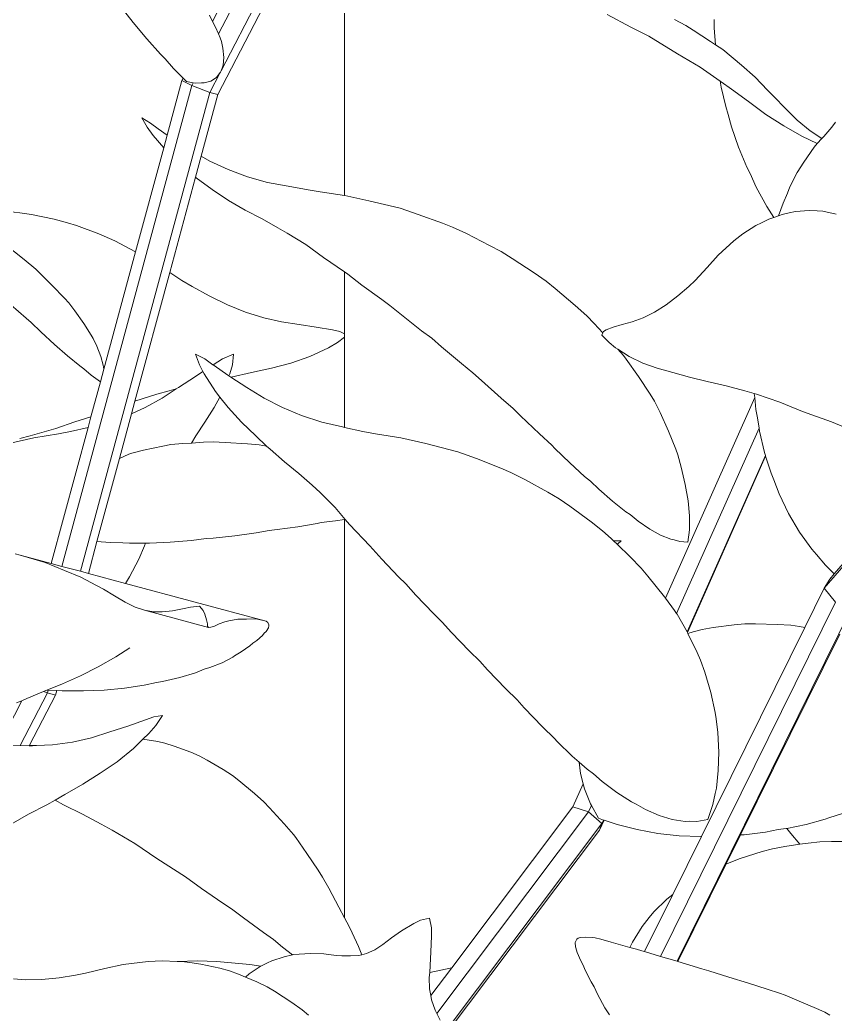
# Model space of a CAD drawing. Header units: metres. Extents: x 12.2 to 77.2, y 18.8 to 35.5.
# Drawn here: x 56.5621 to 56.7959, y 30.0943 to 30.3797 of the extents above; entities that cross this region are included whole.
import ezdxf

# ---------------------------------------------------------------- set-up
doc = ezdxf.new("R2010")
doc.units = ezdxf.units.M
doc.layers.add('0inne_gulv', color=7, linetype='Continuous', lineweight=13)

# ---------------------------------------------------------------- blocks, each defined once
blk = doc.blocks.new('One bedroom house fr')
for p, q in [((1.69508, -1.94739), (1.62098, -2.0906)), ((1.62172, -2.10117), (1.69997, -1.94993)), ((1.61925, -2.08698), (1.65235, -2.023)), ((1.6208, -2.10798), (1.64093, -2.06908)), ((1.65708, -2.13695), (1.65708, -2.0691)), ((1.59266, -2.08243), (1.59651, -2.08734)), ((1.61925, -2.08698), (1.61834, -2.08523)), ((1.73247, -2.08505), (1.73929, -2.08862)), ((1.6004, -2.092), (1.59651, -2.08734)), ((1.62011, -2.08864), (1.61925, -2.08698)), ((1.62011, -2.08864), (1.62098, -2.0906)), ((1.73929, -2.08862), (1.74438, -2.09125)), ((1.75182, -2.08649), (1.75505, -2.08814)), ((1.75505, -2.08814), (1.75715, -2.08948)), ((1.76319, -2.08887), (1.76314, -2.08645)), ((1.62098, -2.0906), (1.62148, -2.09172)), ((1.74438, -2.09125), (1.75267, -2.09629)), ((1.76212, -2.09272), (1.75715, -2.08948)), ((1.76354, -2.09367), (1.76319, -2.08887)), ((1.6004, -2.092), (1.60431, -2.09636)), ((1.62186, -2.0928), (1.62148, -2.09172)), ((1.62225, -2.09465), (1.62186, -2.0928)), ((1.76354, -2.09367), (1.76212, -2.09272)), ((1.76563, -2.09507), (1.76354, -2.09367)), ((1.60431, -2.09636), (1.60563, -2.09773)), ((1.62225, -2.09465), (1.6225, -2.09732)), ((1.75267, -2.09629), (1.7591, -2.10012)), ((1.77103, -2.09959), (1.76563, -2.09507)), ((1.60563, -2.09773), (1.6081, -2.1005)), ((1.62172, -2.10117), (1.62214, -2.10012)), ((1.62233, -2.09955), (1.62214, -2.10012)), ((1.62233, -2.09955), (1.6225, -2.09732)), ((1.76487, -2.10416), (1.7591, -2.10012)), ((1.7749, -2.10296), (1.77103, -2.09959)), ((1.61082, -2.10328), (1.6081, -2.1005)), ((1.61849, -2.10741), (1.62145, -2.10169)), ((1.62037, -2.10309), (1.62145, -2.10169)), ((1.62145, -2.10169), (1.62158, -2.10153)), ((1.62158, -2.10153), (1.62172, -2.10117)), ((1.77849, -2.10676), (1.7749, -2.10296)), ((1.61333, -2.10539), (1.57601, -2.24339)), ((1.60624, -2.11961), (1.61047, -2.10394)), ((1.61047, -2.10394), (1.61082, -2.10328)), ((1.61333, -2.10539), (1.61047, -2.10394)), ((1.6118, -2.10428), (1.61082, -2.10328)), ((1.6118, -2.10428), (1.61374, -2.1046)), ((1.61374, -2.1046), (1.61333, -2.10539)), ((1.61849, -2.10741), (1.61333, -2.10539)), ((1.61374, -2.1046), (1.61449, -2.10472)), ((1.61449, -2.10472), (1.61608, -2.10463)), ((1.61685, -2.10464), (1.61608, -2.10463)), ((1.61685, -2.10464), (1.61879, -2.10414)), ((1.62037, -2.10309), (1.61879, -2.10414)), ((1.76487, -2.10416), (1.76512, -2.10582)), ((1.76516, -2.10436), (1.76487, -2.10416)), ((1.76512, -2.10582), (1.76647, -2.11145)), ((1.76814, -2.10648), (1.76516, -2.10436)), ((1.58133, -2.24482), (1.61849, -2.10741)), ((1.61601, -2.1257), (1.6208, -2.10798)), ((1.6208, -2.10798), (1.61849, -2.10741)), ((1.76814, -2.10648), (1.77302, -2.11001)), ((1.78036, -2.10868), (1.77849, -2.10676)), ((1.78356, -2.1119), (1.78036, -2.10868)), ((1.76647, -2.11145), (1.76719, -2.11369)), ((1.77799, -2.11368), (1.77302, -2.11001)), ((1.76811, -2.11725), (1.76719, -2.11369)), ((1.78311, -2.117), (1.77799, -2.11368)), ((1.78356, -2.1119), (1.78699, -2.1153)), ((1.599, -2.11471), (1.60143, -2.11618)), ((1.599, -2.11471), (1.60052, -2.11732)), ((1.60369, -2.11786), (1.60143, -2.11618)), ((1.76811, -2.11725), (1.7701, -2.12311)), ((1.78834, -2.11995), (1.78311, -2.117)), ((1.79073, -2.11837), (1.78699, -2.1153)), ((1.79796, -2.11587), (1.79694, -2.1173)), ((1.60222, -2.11971), (1.60052, -2.11732)), ((1.60222, -2.11971), (1.60524, -2.12327)), ((1.60369, -2.11786), (1.60624, -2.11961)), ((1.60524, -2.12327), (1.60624, -2.11961)), ((1.79274, -2.12206), (1.78834, -2.11995)), ((1.79405, -2.12061), (1.79073, -2.11837)), ((1.79405, -2.12061), (1.7946, -2.12)), ((1.79694, -2.1173), (1.7946, -2.12)), ((1.79186, -2.12305), (1.79274, -2.12206)), ((1.79274, -2.12206), (1.79405, -2.12061)), ((1.59718, -2.15311), (1.60524, -2.12327)), ((1.61438, -2.13173), (1.61601, -2.1257)), ((1.61845, -2.12708), (1.61601, -2.1257)), ((1.7701, -2.12311), (1.77253, -2.12885)), ((1.78884, -2.12737), (1.79186, -2.12305)), ((1.62374, -2.12954), (1.61845, -2.12708)), ((1.787, -2.13031), (1.78884, -2.12737)), ((1.62374, -2.12954), (1.62927, -2.13158)), ((1.77253, -2.12885), (1.77345, -2.13065)), ((1.77345, -2.13065), (1.77521, -2.13457)), ((1.78488, -2.1345), (1.787, -2.13031)), ((1.60697, -2.1591), (1.61438, -2.13173)), ((1.6146, -2.13191), (1.61438, -2.13173)), ((1.6146, -2.13191), (1.61918, -2.13527)), ((1.62927, -2.13158), (1.63501, -2.13318)), ((1.64093, -2.13432), (1.63501, -2.13318)), ((1.64093, -2.13432), (1.64667, -2.13536)), ((1.61918, -2.13527), (1.62387, -2.13836)), ((1.64667, -2.13536), (1.65015, -2.13593)), ((1.65015, -2.13593), (1.65708, -2.13695)), ((1.65708, -2.13695), (1.65716, -2.13696)), ((1.65716, -2.13696), (1.66408, -2.13845)), ((1.77521, -2.13457), (1.77823, -2.14011)), ((1.78416, -2.13629), (1.7829, -2.13911)), ((1.78488, -2.1345), (1.78416, -2.13629)), ((1.62387, -2.13836), (1.62863, -2.14117)), ((1.66408, -2.13845), (1.6731, -2.14064)), ((1.7829, -2.13911), (1.7816, -2.14278)), ((1.56399, -2.14191), (1.56075, -2.14158)), ((1.56731, -2.1424), (1.56399, -2.14191)), ((1.57383, -2.14375), (1.56731, -2.1424)), ((1.62863, -2.14117), (1.63346, -2.14369)), ((1.6731, -2.14064), (1.67828, -2.14239)), ((1.67828, -2.14239), (1.68526, -2.14493)), ((1.78028, -2.14325), (1.77823, -2.14011)), ((1.78028, -2.14325), (1.7816, -2.14278)), ((1.7816, -2.14278), (1.78268, -2.1424)), ((1.78268, -2.1424), (1.7847, -2.14191)), ((1.7847, -2.14191), (1.78653, -2.14158)), ((1.78653, -2.14158), (1.7904, -2.14128)), ((1.7904, -2.14128), (1.79267, -2.14132)), ((1.79429, -2.1415), (1.79267, -2.14132)), ((1.79814, -2.14227), (1.79429, -2.1415)), ((1.57383, -2.14375), (1.57762, -2.14476)), ((1.57762, -2.14476), (1.58026, -2.14558)), ((1.58664, -2.14795), (1.58026, -2.14558)), ((1.63801, -2.14622), (1.63346, -2.14369)), ((1.68807, -2.14602), (1.68526, -2.14493)), ((1.77139, -2.14795), (1.77511, -2.14558)), ((1.77672, -2.14476), (1.77511, -2.14558)), ((1.77885, -2.14375), (1.77672, -2.14476)), ((1.77885, -2.14375), (1.78028, -2.14325)), ((1.59123, -2.14996), (1.58664, -2.14795)), ((1.63801, -2.14622), (1.6407, -2.14778)), ((1.6407, -2.14778), (1.64597, -2.151)), ((1.69207, -2.14791), (1.68807, -2.14602)), ((1.69207, -2.14791), (1.69874, -2.15126)), ((1.76883, -2.14996), (1.77139, -2.14795)), ((1.56517, -2.15535), (1.55965, -2.15096)), ((1.59718, -2.15311), (1.59123, -2.14996)), ((1.65107, -2.15475), (1.64597, -2.151)), ((1.69874, -2.15126), (1.70203, -2.15301)), ((1.76432, -2.15406), (1.76883, -2.14996)), ((1.58807, -2.18678), (1.59718, -2.15311)), ((1.70203, -2.15301), (1.70521, -2.15501)), ((1.76118, -2.15761), (1.76432, -2.15406)), ((1.56517, -2.15535), (1.56859, -2.15812)), ((1.65708, -2.15887), (1.65107, -2.15475)), ((1.70521, -2.15501), (1.71147, -2.15914)), ((1.56859, -2.15812), (1.56944, -2.15894)), ((1.56944, -2.15894), (1.57324, -2.16276)), ((1.597, -2.19598), (1.60697, -2.1591)), ((1.61045, -2.16136), (1.60697, -2.1591)), ((1.65708, -2.17669), (1.65708, -2.15887)), ((1.65803, -2.15952), (1.65708, -2.15887)), ((1.66209, -2.16267), (1.65803, -2.15952)), ((1.71147, -2.15914), (1.71492, -2.16153)), ((1.75773, -2.16136), (1.76118, -2.15761)), ((1.57324, -2.16276), (1.57674, -2.16641)), ((1.61338, -2.16309), (1.61045, -2.16136)), ((1.66777, -2.16685), (1.66209, -2.16267)), ((1.7175, -2.16363), (1.71492, -2.16153)), ((1.75592, -2.16309), (1.75773, -2.16136)), ((1.61832, -2.16576), (1.61338, -2.16309)), ((1.61832, -2.16576), (1.62352, -2.16831)), ((1.72326, -2.1685), (1.7175, -2.16363)), ((1.75277, -2.16576), (1.74935, -2.16831)), ((1.75277, -2.16576), (1.75592, -2.16309)), ((1.56582, -2.17219), (1.56141, -2.16831)), ((1.57674, -2.16641), (1.57799, -2.16778)), ((1.57974, -2.1701), (1.57799, -2.16778)), ((1.62874, -2.17041), (1.62352, -2.16831)), ((1.66777, -2.16685), (1.67013, -2.1685)), ((1.67013, -2.1685), (1.67345, -2.17124)), ((1.72665, -2.17151), (1.72326, -2.1685)), ((1.74602, -2.17041), (1.74935, -2.16831)), ((1.57974, -2.1701), (1.58229, -2.1737)), ((1.63393, -2.17202), (1.62874, -2.17041)), ((1.67345, -2.17124), (1.6792, -2.17575)), ((1.74278, -2.17202), (1.74602, -2.17041)), ((1.56582, -2.17219), (1.56721, -2.17337)), ((1.56998, -2.17606), (1.56721, -2.17337)), ((1.58229, -2.1737), (1.58445, -2.177)), ((1.63393, -2.17202), (1.63908, -2.17317)), ((1.63908, -2.17317), (1.64414, -2.17394)), ((1.64414, -2.17394), (1.64899, -2.17471)), ((1.72876, -2.17368), (1.72665, -2.17151)), ((1.72876, -2.17368), (1.73124, -2.17634)), ((1.73674, -2.17394), (1.73422, -2.17471)), ((1.73966, -2.17317), (1.73674, -2.17394)), ((1.74278, -2.17202), (1.73966, -2.17317)), ((1.57393, -2.17971), (1.56998, -2.17606)), ((1.58445, -2.177), (1.58502, -2.17796)), ((1.65364, -2.17555), (1.64899, -2.17471)), ((1.65364, -2.17555), (1.65578, -2.17601)), ((1.65708, -2.17669), (1.65578, -2.17601)), ((1.65708, -2.1776), (1.65708, -2.17669)), ((1.68214, -2.17794), (1.6792, -2.17575)), ((1.73093, -2.17706), (1.73124, -2.17634)), ((1.73093, -2.17706), (1.73307, -2.17914)), ((1.73124, -2.17634), (1.73138, -2.17601)), ((1.73215, -2.17555), (1.73138, -2.17601)), ((1.73215, -2.17555), (1.73422, -2.17471)), ((1.57393, -2.17971), (1.57769, -2.183)), ((1.58502, -2.17796), (1.58606, -2.18021)), ((1.65252, -2.18064), (1.65509, -2.17914)), ((1.65708, -2.1776), (1.65509, -2.17914)), ((1.65708, -2.2035), (1.65708, -2.1776)), ((1.68495, -2.1804), (1.68214, -2.17794)), ((1.73489, -2.18064), (1.73307, -2.17914)), ((1.58606, -2.18021), (1.5872, -2.18314)), ((1.61441, -2.18254), (1.61702, -2.18388)), ((1.61441, -2.18254), (1.61549, -2.18551)), ((1.62522, -2.18254), (1.62208, -2.18388)), ((1.62522, -2.18254), (1.62497, -2.18551)), ((1.65252, -2.18064), (1.64713, -2.18314)), ((1.69068, -2.1852), (1.68495, -2.1804)), ((1.73489, -2.18064), (1.73556, -2.18107)), ((1.73716, -2.18287), (1.73556, -2.18107)), ((1.73556, -2.18107), (1.73875, -2.18314)), ((1.73794, -2.18391), (1.73716, -2.18287)), ((1.58122, -2.18589), (1.57769, -2.183)), ((1.58791, -2.18564), (1.5872, -2.18314)), ((1.58791, -2.18564), (1.58807, -2.18678)), ((1.61651, -2.18746), (1.61549, -2.18551)), ((1.61934, -2.18553), (1.61702, -2.18388)), ((1.61934, -2.18553), (1.61941, -2.18558)), ((1.61948, -2.18553), (1.61941, -2.18558)), ((1.61941, -2.18558), (1.62396, -2.1887)), ((1.61948, -2.18553), (1.62208, -2.18388)), ((1.62418, -2.18816), (1.62497, -2.18551)), ((1.63615, -2.18647), (1.64168, -2.18505)), ((1.64168, -2.18505), (1.64713, -2.18314)), ((1.69395, -2.18781), (1.69068, -2.1852)), ((1.74149, -2.18894), (1.73794, -2.18391)), ((1.74271, -2.18505), (1.73875, -2.18314)), ((1.74681, -2.18647), (1.74271, -2.18505)), ((1.58122, -2.18589), (1.58234, -2.18673)), ((1.58442, -2.18849), (1.58234, -2.18673)), ((1.58707, -2.19048), (1.58442, -2.18849)), ((1.58707, -2.19048), (1.58807, -2.18678)), ((1.61651, -2.18746), (1.61436, -2.18886)), ((1.61687, -2.18816), (1.61651, -2.18746)), ((1.61687, -2.18816), (1.6201, -2.19322)), ((1.62418, -2.18816), (1.62396, -2.1887)), ((1.63045, -2.18778), (1.62462, -2.18905)), ((1.63615, -2.18647), (1.63045, -2.18778)), ((1.69639, -2.19009), (1.69395, -2.18781)), ((1.74681, -2.18647), (1.75125, -2.18778)), ((1.75125, -2.18778), (1.75604, -2.18905)), ((1.58437, -2.20046), (1.58707, -2.19048)), ((1.6095, -2.19206), (1.61436, -2.18886)), ((1.62396, -2.1887), (1.6242, -2.18886)), ((1.62453, -2.18907), (1.6242, -2.18886)), ((1.62462, -2.18905), (1.62453, -2.18907)), ((1.62909, -2.19206), (1.62453, -2.18907)), ((1.69639, -2.19009), (1.70202, -2.19512)), ((1.74149, -2.18894), (1.74479, -2.19401)), ((1.75604, -2.18905), (1.76118, -2.19032)), ((1.76118, -2.19032), (1.76664, -2.19155)), ((1.60325, -2.19397), (1.597, -2.19598)), ((1.60678, -2.19298), (1.60325, -2.19397)), ((1.6048, -2.19512), (1.60886, -2.19247)), ((1.60678, -2.19298), (1.60886, -2.19247)), ((1.60886, -2.19247), (1.6095, -2.19206)), ((1.62133, -2.19479), (1.6201, -2.19322)), ((1.63407, -2.19512), (1.62909, -2.19206)), ((1.74599, -2.19602), (1.74479, -2.19401)), ((1.77199, -2.19298), (1.76664, -2.19155)), ((1.77199, -2.19298), (1.77466, -2.19379)), ((1.77466, -2.19379), (1.77526, -2.19397)), ((1.77466, -2.19379), (1.77478, -2.19489)), ((1.77526, -2.19397), (1.78195, -2.19625)), ((1.59603, -2.19958), (1.597, -2.19598)), ((1.59993, -2.19783), (1.6048, -2.19512)), ((1.61975, -2.19781), (1.62133, -2.19479)), ((1.62369, -2.19781), (1.62133, -2.19479)), ((1.63931, -2.19783), (1.63407, -2.19512)), ((1.70202, -2.19512), (1.70546, -2.19806)), ((1.74763, -2.19927), (1.74599, -2.19602)), ((1.74919, -2.25253), (1.77478, -2.19489)), ((1.77478, -2.19489), (1.77514, -2.19841)), ((1.78845, -2.19896), (1.78195, -2.19625)), ((1.59256, -2.2124), (1.59603, -2.19958)), ((1.59993, -2.19783), (1.59603, -2.19958)), ((1.61708, -2.20201), (1.61975, -2.19781)), ((1.6276, -2.20201), (1.62369, -2.19781)), ((1.63931, -2.19783), (1.64482, -2.20012)), ((1.70761, -2.2002), (1.70546, -2.19806)), ((1.74763, -2.19927), (1.75004, -2.20458)), ((1.77514, -2.19841), (1.7756, -2.2008)), ((1.79677, -2.20194), (1.78845, -2.19896)), ((1.57431, -2.20379), (1.57975, -2.20194)), ((1.57975, -2.20194), (1.58437, -2.20046)), ((1.58355, -2.2035), (1.58437, -2.20046)), ((1.61708, -2.20201), (1.61447, -2.20598)), ((1.6276, -2.20201), (1.63165, -2.20598)), ((1.64482, -2.20012), (1.65058, -2.20198)), ((1.65656, -2.20339), (1.65058, -2.20198)), ((1.71306, -2.2054), (1.70761, -2.2002)), ((1.77602, -2.20373), (1.7756, -2.2008)), ((1.80142, -2.20379), (1.79677, -2.20194)), ((1.56694, -2.20594), (1.57431, -2.20379)), ((1.57508, -2.20533), (1.56799, -2.20654)), ((1.57298, -2.24258), (1.58355, -2.2035)), ((1.5785, -2.20465), (1.57508, -2.20533)), ((1.58355, -2.2035), (1.5785, -2.20465)), ((1.65656, -2.20339), (1.65708, -2.2035)), ((1.65708, -2.2035), (1.66241, -2.20465)), ((1.66241, -2.20465), (1.66597, -2.20533)), ((1.66597, -2.20533), (1.67323, -2.20654)), ((1.71306, -2.2054), (1.71661, -2.20863)), ((1.75213, -2.20975), (1.75004, -2.20458)), ((1.77602, -2.20373), (1.75239, -2.25697)), ((1.77614, -2.20455), (1.77602, -2.20373)), ((1.77614, -2.20455), (1.77756, -2.21068)), ((1.56799, -2.20654), (1.56077, -2.20813)), ((1.56694, -2.20594), (1.56396, -2.20667)), ((1.60496, -2.20889), (1.60728, -2.20846)), ((1.60728, -2.20846), (1.61071, -2.20817)), ((1.61071, -2.20817), (1.61317, -2.20801)), ((1.61447, -2.20598), (1.61317, -2.20801)), ((1.61317, -2.20801), (1.6167, -2.20778)), ((1.6167, -2.20778), (1.61946, -2.20766)), ((1.62289, -2.20783), (1.61946, -2.20766)), ((1.62928, -2.20825), (1.62289, -2.20783)), ((1.63261, -2.2085), (1.62928, -2.20825)), ((1.63165, -2.20598), (1.63477, -2.20887)), ((1.63477, -2.20887), (1.63261, -2.2085)), ((1.67323, -2.20654), (1.68041, -2.20813)), ((1.68041, -2.20813), (1.68965, -2.21055)), ((1.59256, -2.2124), (1.59526, -2.21122)), ((1.59526, -2.21122), (1.59614, -2.2109)), ((1.59614, -2.2109), (1.59946, -2.21008)), ((1.60496, -2.20889), (1.59946, -2.21008)), ((1.63477, -2.20887), (1.63575, -2.20977)), ((1.63575, -2.20977), (1.63988, -2.21337)), ((1.68965, -2.21055), (1.69494, -2.21243)), ((1.71661, -2.20863), (1.71748, -2.20955)), ((1.71748, -2.20955), (1.72173, -2.21372)), ((1.75213, -2.20975), (1.75269, -2.21136)), ((1.75371, -2.21492), (1.75269, -2.21136)), ((1.77756, -2.21068), (1.77785, -2.21159)), ((1.5861, -2.23628), (1.59256, -2.2124)), ((1.63988, -2.21337), (1.64402, -2.21674)), ((1.69494, -2.21243), (1.70199, -2.2152)), ((1.72173, -2.21372), (1.726, -2.21757)), ((1.75537, -2.26222), (1.77785, -2.21159)), ((1.75546, -2.26238), (1.77792, -2.2118)), ((1.77785, -2.21159), (1.77792, -2.2118)), ((1.77792, -2.2118), (1.77949, -2.21667)), ((1.7947, -2.24968), (1.82696, -2.21239)), ((1.79762, -2.24552), (1.82642, -2.21222)), ((1.64787, -2.22012), (1.64402, -2.21674)), ((1.7048, -2.21641), (1.70199, -2.2152)), ((1.7088, -2.21843), (1.7048, -2.21641)), ((1.75486, -2.21991), (1.75371, -2.21492)), ((1.77949, -2.21667), (1.78027, -2.21854)), ((1.7088, -2.21843), (1.71541, -2.22206)), ((1.726, -2.21757), (1.72768, -2.21896)), ((1.73007, -2.22127), (1.72768, -2.21896)), ((1.75486, -2.21991), (1.75565, -2.22458)), ((1.78027, -2.21854), (1.78176, -2.22256)), ((1.64787, -2.22012), (1.65011, -2.22221)), ((1.65011, -2.22221), (1.65443, -2.22654)), ((1.71541, -2.22206), (1.71864, -2.22398)), ((1.73007, -2.22127), (1.73399, -2.22471)), ((1.78176, -2.22256), (1.78445, -2.22823)), ((1.71864, -2.22398), (1.72175, -2.22611)), ((1.73399, -2.22471), (1.73781, -2.2277)), ((1.75608, -2.22887), (1.75565, -2.22458)), ((1.65733, -2.22992), (1.65443, -2.22654)), ((1.72175, -2.22611), (1.72782, -2.23057)), ((1.73781, -2.2277), (1.73901, -2.22851)), ((1.73901, -2.22851), (1.74135, -2.23041)), ((1.7876, -2.23356), (1.78445, -2.22823)), ((1.64929, -2.23107), (1.64368, -2.23205)), ((1.6504, -2.23083), (1.64929, -2.23107)), ((1.65457, -2.23033), (1.6504, -2.23083)), ((1.65457, -2.23033), (1.65708, -2.22996)), ((1.65708, -2.22996), (1.65733, -2.22992)), ((1.65708, -2.34423), (1.65708, -2.22996)), ((1.65857, -2.23137), (1.65733, -2.22992)), ((1.66437, -2.23746), (1.65857, -2.23137)), ((1.72782, -2.23057), (1.73113, -2.23317)), ((1.74135, -2.23041), (1.74466, -2.2327)), ((1.75605, -2.23287), (1.7561, -2.2302)), ((1.75608, -2.22887), (1.7561, -2.2302)), ((1.63181, -2.23374), (1.62565, -2.23461)), ((1.63181, -2.23374), (1.63545, -2.23309)), ((1.63784, -2.23285), (1.63545, -2.23309)), ((1.64368, -2.23205), (1.63784, -2.23285)), ((1.7336, -2.2354), (1.73113, -2.23317)), ((1.74779, -2.23443), (1.74466, -2.2327)), ((1.75563, -2.23643), (1.75605, -2.23287)), ((1.7876, -2.23356), (1.79117, -2.23849)), ((1.58363, -2.24543), (1.5861, -2.23628)), ((1.5861, -2.23628), (1.5899, -2.23657)), ((1.59353, -2.23661), (1.5899, -2.23657)), ((1.5954, -2.23672), (1.59353, -2.23661)), ((1.60002, -2.23673), (1.5954, -2.23672)), ((1.59972, -2.23746), (1.60002, -2.23673)), ((1.60116, -2.23674), (1.60002, -2.23673)), ((1.60116, -2.23674), (1.60713, -2.23648)), ((1.61325, -2.23594), (1.60713, -2.23648)), ((1.61746, -2.23539), (1.61325, -2.23594)), ((1.61945, -2.23526), (1.61746, -2.23539)), ((1.62565, -2.23461), (1.61945, -2.23526)), ((1.73432, -2.23608), (1.7336, -2.2354)), ((1.7365, -2.2361), (1.73432, -2.23608)), ((1.73531, -2.23704), (1.73432, -2.23608)), ((1.73531, -2.23704), (1.73549, -2.23696)), ((1.73904, -2.24063), (1.73531, -2.23704)), ((1.7365, -2.2361), (1.73549, -2.23696)), ((1.74779, -2.23443), (1.75072, -2.2356)), ((1.75072, -2.2356), (1.75164, -2.2358)), ((1.75164, -2.2358), (1.75332, -2.23629)), ((1.75563, -2.23643), (1.75332, -2.23629)), ((1.56404, -2.24022), (1.5626, -2.2398)), ((1.59807, -2.24134), (1.59972, -2.23746)), ((1.66777, -2.24134), (1.66437, -2.23746)), ((1.79117, -2.23849), (1.79252, -2.24002)), ((1.56404, -2.24022), (1.56801, -2.24135)), ((1.57298, -2.24258), (1.56404, -2.24022)), ((1.56801, -2.24135), (1.57123, -2.24226)), ((1.57123, -2.24226), (1.57679, -2.24459)), ((1.57601, -2.24339), (1.57298, -2.24258)), ((1.59545, -2.24644), (1.59807, -2.24134)), ((1.67263, -2.24644), (1.66777, -2.24134)), ((1.7422, -2.24388), (1.73904, -2.24063)), ((1.79252, -2.24002), (1.79505, -2.24305)), ((1.58133, -2.24482), (1.57601, -2.24339)), ((1.57679, -2.24459), (1.58151, -2.24648)), ((1.58363, -2.24543), (1.58133, -2.24482)), ((1.59433, -2.2483), (1.58363, -2.24543)), ((1.74417, -2.24619), (1.7422, -2.24388)), ((1.79762, -2.24552), (1.79505, -2.24305)), ((1.7963, -2.24704), (1.79762, -2.24552)), ((1.58595, -2.24884), (1.58151, -2.24648)), ((1.59545, -2.24644), (1.59433, -2.2483)), ((1.63428, -2.25902), (1.59433, -2.2483)), ((1.67263, -2.24644), (1.67469, -2.24845)), ((1.67469, -2.24845), (1.67756, -2.25168)), ((1.74417, -2.24619), (1.7489, -2.25214)), ((1.7963, -2.24704), (1.7947, -2.24968)), ((1.588, -2.24998), (1.58595, -2.24884)), ((1.588, -2.24998), (1.59117, -2.25182)), ((1.78915, -2.26092), (1.7947, -2.24968)), ((1.7947, -2.24968), (1.79793, -2.25366)), ((1.59416, -2.25368), (1.59117, -2.25182)), ((1.59704, -2.25508), (1.59416, -2.25368)), ((1.67756, -2.25168), (1.68262, -2.25696)), ((1.74774, -2.35532), (1.79793, -2.25366)), ((1.74919, -2.25253), (1.7489, -2.25214)), ((1.7518, -2.25606), (1.74919, -2.25253)), ((1.59976, -2.256), (1.59704, -2.25508)), ((1.61809, -2.26091), (1.59976, -2.256)), ((1.60232, -2.25645), (1.59976, -2.256)), ((1.60232, -2.25645), (1.60483, -2.25646)), ((1.60483, -2.25646), (1.60772, -2.25614)), ((1.61109, -2.25551), (1.60772, -2.25614)), ((1.61109, -2.25551), (1.61297, -2.25506)), ((1.61553, -2.25479), (1.61297, -2.25506)), ((1.61553, -2.25479), (1.61661, -2.25604)), ((1.61701, -2.25709), (1.61661, -2.25604)), ((1.68525, -2.25952), (1.68262, -2.25696)), ((1.75239, -2.25697), (1.7518, -2.25606)), ((1.7525, -2.25715), (1.75239, -2.25697)), ((1.75252, -2.35675), (1.80276, -2.255)), ((1.61701, -2.25709), (1.61752, -2.25877)), ((1.61776, -2.25992), (1.61752, -2.25877)), ((1.6178, -2.2606), (1.61776, -2.25992)), ((1.62117, -2.25985), (1.61978, -2.26053)), ((1.62117, -2.25985), (1.62278, -2.25929)), ((1.62278, -2.25929), (1.6239, -2.259)), ((1.6239, -2.259), (1.62647, -2.25851)), ((1.62647, -2.25851), (1.62903, -2.25857)), ((1.62903, -2.25857), (1.63172, -2.25846)), ((1.63172, -2.25846), (1.63299, -2.25875)), ((1.63299, -2.25875), (1.63428, -2.25902)), ((1.63464, -2.25909), (1.63428, -2.25902)), ((1.63509, -2.25954), (1.63464, -2.25909)), ((1.63509, -2.25954), (1.63543, -2.26018)), ((1.68775, -2.2623), (1.68525, -2.25952)), ((1.75537, -2.26222), (1.7525, -2.25715)), ((1.76885, -2.26014), (1.77198, -2.25986)), ((1.77198, -2.25986), (1.77498, -2.25985)), ((1.78125, -2.26004), (1.77498, -2.25985)), ((1.61809, -2.26091), (1.6178, -2.2606)), ((1.61809, -2.26091), (1.61874, -2.26088)), ((1.61874, -2.26088), (1.61978, -2.26053)), ((1.63357, -2.26324), (1.63409, -2.26256)), ((1.63467, -2.26205), (1.63409, -2.26256)), ((1.63529, -2.26102), (1.63467, -2.26205)), ((1.63539, -2.26045), (1.63529, -2.26102)), ((1.63543, -2.26018), (1.63539, -2.26045)), ((1.69293, -2.2677), (1.68775, -2.2623)), ((1.75546, -2.26238), (1.75537, -2.26222)), ((1.75556, -2.26256), (1.75546, -2.26238)), ((1.75556, -2.26256), (1.7556, -2.26263)), ((1.75712, -2.26215), (1.7556, -2.26263)), ((1.7556, -2.26263), (1.75828, -2.26807)), ((1.75712, -2.26215), (1.75971, -2.26148)), ((1.75954, -2.3209), (1.78915, -2.26092)), ((1.75971, -2.26148), (1.76289, -2.26092)), ((1.76289, -2.26092), (1.76885, -2.26014)), ((1.78513, -2.26029), (1.78125, -2.26004)), ((1.78766, -2.26066), (1.78513, -2.26029)), ((1.78766, -2.26066), (1.78915, -2.26092)), ((1.62996, -2.26619), (1.6308, -2.26543)), ((1.6308, -2.26543), (1.632, -2.26465)), ((1.632, -2.26465), (1.63357, -2.26324)), ((1.77072, -2.32048), (1.7992, -2.26281)), ((1.59152, -2.26935), (1.59557, -2.26674)), ((1.62555, -2.26903), (1.62744, -2.26797)), ((1.62996, -2.26619), (1.62744, -2.26797)), ((1.69593, -2.27062), (1.69293, -2.2677)), ((1.75921, -2.27028), (1.75828, -2.26807)), ((1.59152, -2.26935), (1.58649, -2.2722)), ((1.62199, -2.27104), (1.61845, -2.27246)), ((1.62199, -2.27104), (1.62503, -2.26941)), ((1.62503, -2.26941), (1.62555, -2.26903)), ((1.69817, -2.27311), (1.69593, -2.27062)), ((1.76047, -2.2738), (1.75921, -2.27028)), ((1.58649, -2.2722), (1.58137, -2.2748)), ((1.61437, -2.27393), (1.60983, -2.27532)), ((1.61437, -2.27393), (1.61685, -2.27293)), ((1.61685, -2.27293), (1.61845, -2.27246)), ((1.69817, -2.27311), (1.7034, -2.27856)), ((1.76047, -2.2738), (1.76216, -2.27961)), ((1.58137, -2.2748), (1.57619, -2.27713)), ((1.5996, -2.27752), (1.60321, -2.2767)), ((1.60491, -2.27643), (1.60321, -2.2767)), ((1.60491, -2.27643), (1.60983, -2.27532)), ((1.56408, -2.2948), (1.57189, -2.27972)), ((1.566, -2.28129), (1.57075, -2.27928)), ((1.57075, -2.27928), (1.57097, -2.27918)), ((1.57189, -2.27972), (1.57075, -2.27928)), ((1.57171, -2.27889), (1.57097, -2.27918)), ((1.57619, -2.27713), (1.57171, -2.27889)), ((1.57171, -2.27889), (1.57211, -2.27891)), ((1.57189, -2.27972), (1.57211, -2.27891)), ((1.57419, -2.28032), (1.57189, -2.27972)), ((1.57211, -2.27891), (1.57454, -2.27904)), ((1.57419, -2.28032), (1.57454, -2.27904)), ((1.57454, -2.27904), (1.57613, -2.27913)), ((1.57613, -2.27913), (1.58016, -2.27908)), ((1.58222, -2.27914), (1.58016, -2.27908)), ((1.58222, -2.27914), (1.58819, -2.27894)), ((1.594, -2.2784), (1.58819, -2.27894)), ((1.594, -2.2784), (1.5996, -2.27752)), ((1.7034, -2.27856), (1.70664, -2.28173)), ((1.76346, -2.28534), (1.76216, -2.27961)), ((1.56453, -2.28195), (1.558, -2.29453)), ((1.56453, -2.28195), (1.56305, -2.28261)), ((1.566, -2.28129), (1.56453, -2.28195)), ((1.56674, -2.29468), (1.57419, -2.28032)), ((1.70866, -2.28398), (1.70664, -2.28173)), ((1.71387, -2.28942), (1.70866, -2.28398)), ((1.76346, -2.28534), (1.76375, -2.28715)), ((1.60003, -2.28747), (1.59498, -2.28922)), ((1.60003, -2.28747), (1.60241, -2.28662)), ((1.6049, -2.28622), (1.60241, -2.28662)), ((1.6049, -2.28622), (1.603, -2.28902)), ((1.7642, -2.29109), (1.76375, -2.28715)), ((1.58453, -2.29256), (1.58983, -2.29093)), ((1.58983, -2.29093), (1.59498, -2.28922)), ((1.60099, -2.29137), (1.603, -2.28902)), ((1.71387, -2.28942), (1.71731, -2.29276)), ((1.76446, -2.2967), (1.7642, -2.29109)), ((1.57905, -2.29381), (1.57339, -2.29459)), ((1.57905, -2.29381), (1.58453, -2.29256)), ((1.5993, -2.29302), (1.59657, -2.29569)), ((1.60099, -2.29137), (1.5993, -2.29302)), ((1.5993, -2.29302), (1.60355, -2.2937)), ((1.60555, -2.29413), (1.60355, -2.2937)), ((1.60827, -2.295), (1.60555, -2.29413)), ((1.71731, -2.29276), (1.71816, -2.2937)), ((1.71816, -2.2937), (1.72239, -2.29787)), ((1.56163, -2.29473), (1.56408, -2.2948)), ((1.56408, -2.2948), (1.56665, -2.29487)), ((1.56665, -2.29487), (1.56674, -2.29468)), ((1.56665, -2.29487), (1.56757, -2.2949)), ((1.56674, -2.29468), (1.5688, -2.29483)), ((1.5688, -2.29483), (1.56757, -2.2949)), ((1.57339, -2.29459), (1.5688, -2.29483)), ((1.59192, -2.29946), (1.59657, -2.29569)), ((1.60827, -2.295), (1.613, -2.29675)), ((1.613, -2.29675), (1.61544, -2.29776)), ((1.76446, -2.2967), (1.76432, -2.30203)), ((1.58704, -2.30277), (1.59192, -2.29946)), ((1.61544, -2.29776), (1.61768, -2.29899)), ((1.61768, -2.29899), (1.62229, -2.30171)), ((1.72239, -2.29787), (1.72441, -2.29963)), ((1.72478, -2.30287), (1.72441, -2.29963)), ((1.72441, -2.29963), (1.72674, -2.30164)), ((1.62229, -2.30171), (1.62494, -2.30339)), ((1.72674, -2.30164), (1.7285, -2.30297)), ((1.76379, -2.30702), (1.76432, -2.30203)), ((1.58704, -2.30277), (1.58202, -2.3059)), ((1.62684, -2.3049), (1.62494, -2.30339)), ((1.63126, -2.30858), (1.62684, -2.3049)), ((1.72478, -2.30287), (1.72555, -2.30579)), ((1.731, -2.30515), (1.7285, -2.30297)), ((1.731, -2.30515), (1.73521, -2.3083)), ((1.58202, -2.3059), (1.5769, -2.30891)), ((1.7226, -2.31243), (1.72555, -2.30579)), ((1.72555, -2.30579), (1.72592, -2.30722)), ((1.72592, -2.30722), (1.72652, -2.30865)), ((1.73521, -2.3083), (1.73942, -2.31093)), ((1.76379, -2.30702), (1.76347, -2.30859)), ((1.5741, -2.31047), (1.57172, -2.3118)), ((1.5769, -2.30891), (1.5741, -2.31047)), ((1.5741, -2.31047), (1.57649, -2.3118)), ((1.63398, -2.31095), (1.63126, -2.30858)), ((1.6356, -2.31268), (1.63398, -2.31095)), ((1.72652, -2.30865), (1.72764, -2.31154)), ((1.73942, -2.31093), (1.74078, -2.3116)), ((1.76277, -2.31172), (1.76347, -2.30859)), ((1.57172, -2.3118), (1.56649, -2.31453)), ((1.57649, -2.3118), (1.58196, -2.31453)), ((1.6356, -2.31268), (1.63977, -2.31726)), ((1.72713, -2.31386), (1.68358, -2.37175)), ((1.68786, -2.3586), (1.7226, -2.31243)), ((1.72713, -2.31386), (1.7226, -2.31243)), ((1.72793, -2.31206), (1.72713, -2.31386)), ((1.73097, -2.3172), (1.72713, -2.31386)), ((1.72793, -2.31206), (1.72764, -2.31154)), ((1.72996, -2.3157), (1.72793, -2.31206)), ((1.74078, -2.3116), (1.74345, -2.31318)), ((1.74345, -2.31318), (1.74734, -2.31492)), ((1.76135, -2.316), (1.76277, -2.31172)), ((1.56152, -2.31736), (1.56649, -2.31453)), ((1.58726, -2.31736), (1.58196, -2.31453)), ((1.72996, -2.3157), (1.73142, -2.31619)), ((1.73028, -2.3191), (1.73155, -2.31623)), ((1.73097, -2.3172), (1.73142, -2.31619)), ((1.73142, -2.31619), (1.73155, -2.31623)), ((1.73155, -2.31623), (1.73536, -2.31751)), ((1.75113, -2.31607), (1.74734, -2.31492)), ((1.75113, -2.31607), (1.75479, -2.3166)), ((1.75479, -2.3166), (1.75597, -2.31657)), ((1.75597, -2.31657), (1.75818, -2.3166)), ((1.76135, -2.316), (1.75818, -2.3166)), ((1.78952, -2.31747), (1.79496, -2.31593)), ((1.79496, -2.31593), (1.79603, -2.31554)), ((1.79603, -2.31554), (1.8, -2.31437)), ((1.58726, -2.31736), (1.59048, -2.31915)), ((1.59048, -2.31915), (1.59699, -2.32296)), ((1.6425, -2.32037), (1.63977, -2.31726)), ((1.68625, -2.37664), (1.73097, -2.3172)), ((1.68658, -2.37719), (1.73028, -2.3191)), ((1.73028, -2.3191), (1.73097, -2.3172)), ((1.73536, -2.31751), (1.73912, -2.3184)), ((1.74105, -2.31893), (1.73912, -2.3184)), ((1.74105, -2.31893), (1.74697, -2.32004)), ((1.77788, -2.31966), (1.77175, -2.32042)), ((1.77788, -2.31966), (1.78149, -2.31895)), ((1.78149, -2.31895), (1.78383, -2.31864)), ((1.78403, -2.3186), (1.78383, -2.31864)), ((1.78952, -2.31747), (1.78403, -2.3186)), ((1.78403, -2.3186), (1.78512, -2.32004)), ((1.64314, -2.32125), (1.6425, -2.32037)), ((1.6463, -2.3258), (1.64314, -2.32125)), ((1.75307, -2.3207), (1.74697, -2.32004)), ((1.75133, -2.33753), (1.75954, -2.3209)), ((1.75307, -2.3207), (1.75929, -2.32091)), ((1.75929, -2.32091), (1.75954, -2.3209)), ((1.76662, -2.3288), (1.77072, -2.32048)), ((1.77072, -2.32048), (1.77175, -2.32042)), ((1.78771, -2.32315), (1.78512, -2.32004)), ((1.79008, -2.3228), (1.79351, -2.32245)), ((1.79351, -2.32245), (1.79683, -2.32232)), ((1.80368, -2.32235), (1.79683, -2.32232)), ((1.60329, -2.32726), (1.59699, -2.32296)), ((1.77695, -2.32527), (1.77061, -2.32728)), ((1.77695, -2.32527), (1.77986, -2.3245)), ((1.77986, -2.3245), (1.78345, -2.32379)), ((1.78345, -2.32379), (1.78771, -2.32315)), ((1.78771, -2.32315), (1.79008, -2.3228)), ((1.61147, -2.33251), (1.60329, -2.32726)), ((1.6463, -2.3258), (1.64954, -2.33061)), ((1.77061, -2.32728), (1.76694, -2.32865)), ((1.65083, -2.3326), (1.64954, -2.33061)), ((1.75277, -2.35683), (1.76662, -2.3288)), ((1.76662, -2.3288), (1.76694, -2.32865)), ((1.61607, -2.33582), (1.61147, -2.33251)), ((1.65258, -2.33579), (1.65083, -2.3326)), ((1.62224, -2.34005), (1.61607, -2.33582)), ((1.65258, -2.33579), (1.65551, -2.34124)), ((1.74321, -2.35396), (1.75133, -2.33753)), ((1.74962, -2.33889), (1.74583, -2.34258)), ((1.75133, -2.33753), (1.74962, -2.33889)), ((1.62224, -2.34005), (1.62472, -2.34167)), ((1.62472, -2.34167), (1.62816, -2.34431)), ((1.65708, -2.34423), (1.65551, -2.34124)), ((1.74583, -2.34258), (1.74453, -2.34416)), ((1.62816, -2.34431), (1.63388, -2.34851)), ((1.65842, -2.34678), (1.65708, -2.34423)), ((1.67697, -2.34594), (1.67892, -2.34492)), ((1.68146, -2.34433), (1.67892, -2.34492)), ((1.68146, -2.34433), (1.68205, -2.34716)), ((1.74251, -2.34675), (1.74453, -2.34416)), ((1.65842, -2.34678), (1.65935, -2.34858)), ((1.6706, -2.35001), (1.6735, -2.34801)), ((1.67697, -2.34594), (1.6735, -2.34801)), ((1.68205, -2.34956), (1.68205, -2.34716)), ((1.74251, -2.34675), (1.7397, -2.35127)), ((1.6367, -2.35048), (1.63388, -2.34851)), ((1.63934, -2.35267), (1.6367, -2.35048)), ((1.66109, -2.35251), (1.65935, -2.34858)), ((1.66815, -2.35192), (1.6706, -2.35001)), ((1.68205, -2.34956), (1.68192, -2.35402)), ((1.72326, -2.35138), (1.72374, -2.35042)), ((1.72416, -2.35012), (1.72374, -2.35042)), ((1.7247, -2.34993), (1.72416, -2.35012)), ((1.7247, -2.34993), (1.72615, -2.3498)), ((1.72817, -2.34988), (1.72615, -2.3498)), ((1.72817, -2.34988), (1.729, -2.34997)), ((1.73063, -2.3504), (1.729, -2.34997)), ((1.73356, -2.35121), (1.73063, -2.3504)), ((1.73356, -2.35121), (1.73699, -2.35217)), ((1.64215, -2.35491), (1.63934, -2.35267)), ((1.66211, -2.35485), (1.66109, -2.35251)), ((1.6658, -2.35344), (1.66345, -2.35451)), ((1.66815, -2.35192), (1.6658, -2.35344)), ((1.68169, -2.35794), (1.68192, -2.35402)), ((1.72326, -2.35138), (1.72335, -2.35255)), ((1.72335, -2.35255), (1.72349, -2.35283)), ((1.72349, -2.35283), (1.72388, -2.35426)), ((1.739, -2.35274), (1.73699, -2.35217)), ((1.7397, -2.35127), (1.739, -2.35274)), ((1.74089, -2.35328), (1.739, -2.35274)), ((1.74089, -2.35328), (1.74236, -2.3537)), ((1.74236, -2.3537), (1.74321, -2.35396)), ((1.74321, -2.35396), (1.74774, -2.35532)), ((1.59363, -2.35769), (1.60077, -2.35676)), ((1.60077, -2.35676), (1.60483, -2.35663)), ((1.60483, -2.35663), (1.60915, -2.35678)), ((1.61493, -2.35663), (1.60915, -2.35678)), ((1.60915, -2.35678), (1.61043, -2.35682)), ((1.61274, -2.35704), (1.61043, -2.35682)), ((1.62048, -2.35676), (1.61493, -2.35663)), ((1.62996, -2.35769), (1.62048, -2.35676)), ((1.6363, -2.35659), (1.63503, -2.35716)), ((1.6363, -2.35659), (1.63978, -2.35544)), ((1.63978, -2.35544), (1.64215, -2.35491)), ((1.64215, -2.35491), (1.6426, -2.35481)), ((1.6426, -2.35481), (1.64723, -2.35451)), ((1.64723, -2.35451), (1.65118, -2.35462)), ((1.65469, -2.35506), (1.65118, -2.35462)), ((1.65631, -2.35518), (1.65469, -2.35506)), ((1.65631, -2.35518), (1.65879, -2.35522)), ((1.6611, -2.3551), (1.65879, -2.35522)), ((1.66211, -2.35485), (1.6611, -2.3551)), ((1.66345, -2.35451), (1.66211, -2.35485)), ((1.72492, -2.35663), (1.72388, -2.35426)), ((1.72492, -2.35663), (1.7255, -2.35763)), ((1.74774, -2.35532), (1.75252, -2.35675)), ((1.75252, -2.35675), (1.75277, -2.35683)), ((1.75277, -2.35683), (1.75961, -2.35888)), ((1.58277, -2.36019), (1.58832, -2.35882)), ((1.58832, -2.35882), (1.59363, -2.35769)), ((1.61593, -2.35754), (1.61274, -2.35704)), ((1.61593, -2.35754), (1.62139, -2.35875)), ((1.62139, -2.35875), (1.62415, -2.35952)), ((1.62415, -2.35952), (1.62674, -2.36046)), ((1.63294, -2.35825), (1.62977, -2.36036)), ((1.63308, -2.35818), (1.62996, -2.35769)), ((1.63308, -2.35818), (1.63294, -2.35825)), ((1.63503, -2.35716), (1.63308, -2.35818)), ((1.68154, -2.35996), (1.68169, -2.35794)), ((1.68154, -2.35996), (1.68786, -2.3586)), ((1.68186, -2.36658), (1.68786, -2.3586)), ((1.7255, -2.35763), (1.72622, -2.35946)), ((1.72622, -2.35946), (1.72783, -2.36261)), ((1.7616, -2.3595), (1.75961, -2.35888)), ((1.76735, -2.36128), (1.7616, -2.3595)), ((1.56219, -2.36173), (1.56554, -2.36202)), ((1.56554, -2.36202), (1.57032, -2.36195)), ((1.57527, -2.36144), (1.57032, -2.36195)), ((1.57527, -2.36144), (1.57997, -2.36073)), ((1.57997, -2.36073), (1.58277, -2.36019)), ((1.62674, -2.36046), (1.62867, -2.36128)), ((1.62867, -2.36128), (1.62977, -2.36036)), ((1.62867, -2.36128), (1.63196, -2.36267)), ((1.68144, -2.36141), (1.68154, -2.35996)), ((1.68153, -2.36468), (1.68144, -2.36141)), ((1.72783, -2.36261), (1.72871, -2.36406)), ((1.76735, -2.36128), (1.77297, -2.36304)), ((1.63196, -2.36267), (1.63491, -2.36409)), ((1.63706, -2.36536), (1.63491, -2.36409)), ((1.64197, -2.36856), (1.63706, -2.36536)), ((1.68153, -2.36468), (1.68186, -2.36658)), ((1.72969, -2.36617), (1.72871, -2.36406)), ((1.77838, -2.36474), (1.77297, -2.36304)), ((1.78187, -2.36585), (1.77838, -2.36474)), ((1.68186, -2.36658), (1.68207, -2.36781)), ((1.68207, -2.36781), (1.68309, -2.3708)), ((1.73183, -2.37006), (1.72969, -2.36617)), ((1.78349, -2.36649), (1.78187, -2.36585)), ((1.78818, -2.36843), (1.78349, -2.36649)), ((1.64494, -2.37068), (1.64197, -2.36856)), ((1.64674, -2.37222), (1.64494, -2.37068)), ((1.68358, -2.37175), (1.68309, -2.3708)), ((1.7331, -2.37206), (1.73183, -2.37006)), ((1.7925, -2.37029), (1.78818, -2.36843)), ((1.7925, -2.37029), (1.79485, -2.37135)), ((1.68454, -2.37361), (1.68358, -2.37175)), ((1.79633, -2.37222), (1.79485, -2.37135))]:
    blk.add_line(p, q)

msp = doc.modelspace()

# ---------------------------------------------------------------- block references
at = {"layer": '0inne_gulv'}
msp.add_blockref('One bedroom house fr', (54.9981, 32.46623), dxfattribs=at)

doc.saveas('drawing.dxf')
